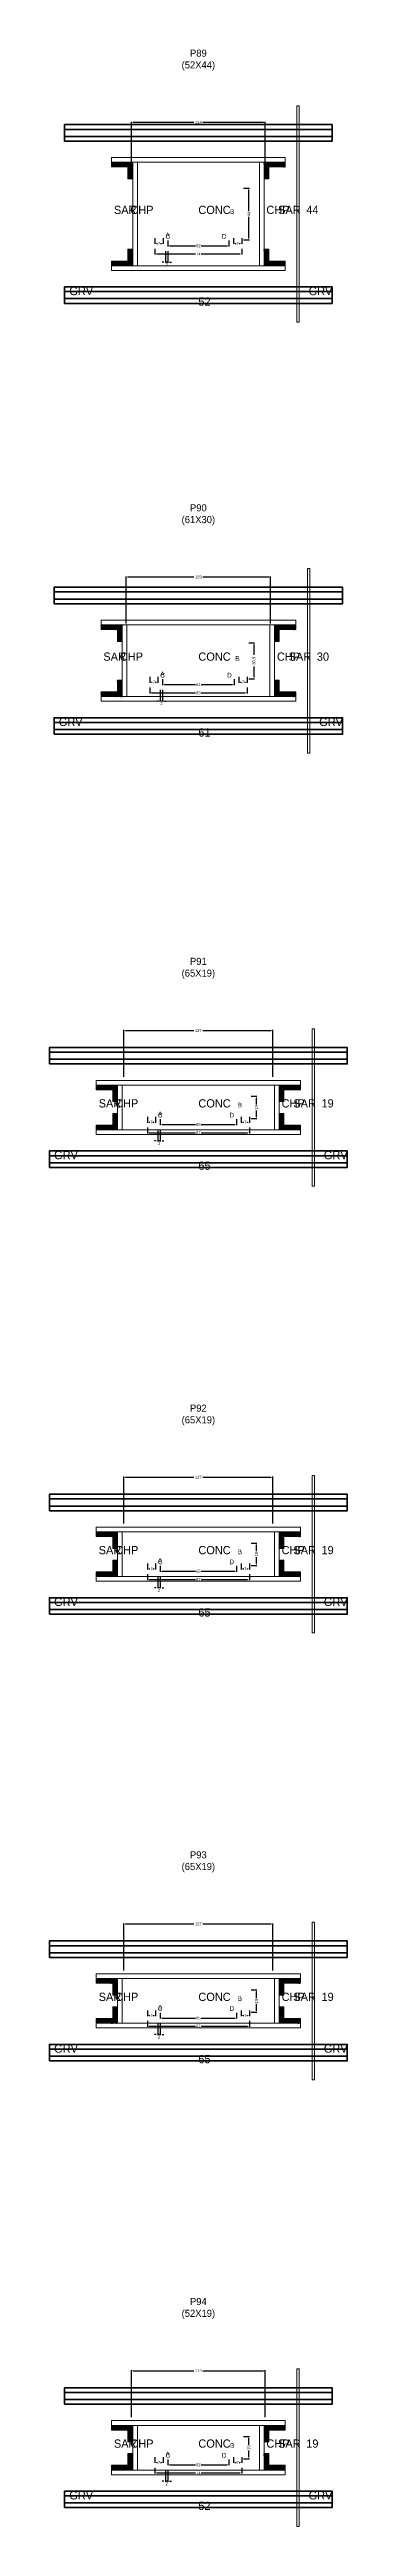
# Model space of a CAD drawing. Header units: centimetres. Extents: x -10500 to 4105, y -36866 to 295.
# Drawn here: x -127 to 127, y -34127 to -32020 of the extents above; entities that cross this region are included whole.
import ezdxf

# ---------------------------------------------------------------- set-up
doc = ezdxf.new("R2010")
doc.units = ezdxf.units.CM
for name, color, linetype in [('COTA', 241, 'Continuous'), ('GRAVATA', 224, 'Continuous'), ('Hachura', 251, 'Continuous'), ('NOMENCLATURA', 7, 'Continuous'), ('SARRAFO', 251, 'Continuous'), ('Texto Seção', 7, 'Continuous')]:
    doc.layers.add(name, color=color, linetype=linetype)
doc.dimstyles.new('cotax2', dxfattribs={"dimtxt": 2.5, "dimasz": 1.5, "dimexe": 0.5, "dimexo": 0.5, "dimgap": 0.5, "dimtad": 1, "dimcen": 2.5, "dimazin": 3, "dimtfac": 1, "dimtmove": 0, "dimatfit": 3})

# ---------------------------------------------------------------- blocks, each defined once
blk = doc.blocks.new('_CLOSEDFILLED')
at = {"color": 0, "linetype": 'BYBLOCK'}
blk.add_solid([(-1, 0.2), (0, 0), (-1, -0.2)], dxfattribs=at)
blk = doc.blocks.new('*D2224')
for p, q in [((-37, -32189.5), (-37, -32194.5)), ((37, -32189.5), (37, -32194.5)), ((-35.5, -32194), (-2.5, -32194)), ((2.5, -32194), (35.5, -32194))]:
    blk.add_line(p, q)
at = {"layer": 'Defpoints'}
for p in [(-37, -32189), (37, -32189), (-37, -32194)]:
    blk.add_point(p, dxfattribs=at)
at = {"layer": 'COTA', "xscale": 1.5, "yscale": 1.5, "rotation": 180}
blk.add_blockref('_CLOSEDFILLED', (-37, -32194), dxfattribs=at)
at = {"layer": 'COTA', "xscale": 1.5, "yscale": 1.5}
blk.add_blockref('_CLOSEDFILLED', (37, -32194), dxfattribs=at)
at = {"layer": 'COTA', "insert": (0, -32194), "char_height": 2.5, "attachment_point": 5}
blk.add_mtext('74', dxfattribs=at)
blk = doc.blocks.new('*D2225')
for p, q in [((-26, -32182.5), (-26, -32187.5)), ((-24.5, -32187), (-2.5, -32187)), ((2.5, -32187), (24.5, -32187)), ((26, -32182.5), (26, -32187.5))]:
    blk.add_line(p, q)
at = {"layer": 'Defpoints'}
for p in [(-26, -32182), (-26, -32187), (26, -32182)]:
    blk.add_point(p, dxfattribs=at)
at = {"layer": 'COTA', "xscale": 1.5, "yscale": 1.5, "rotation": 180}
blk.add_blockref('_CLOSEDFILLED', (-26, -32187), dxfattribs=at)
at = {"layer": 'COTA', "xscale": 1.5, "yscale": 1.5}
blk.add_blockref('_CLOSEDFILLED', (26, -32187), dxfattribs=at)
at = {"layer": 'COTA', "insert": (0, -32187), "char_height": 2.5, "attachment_point": 5}
blk.add_mtext('52', dxfattribs=at)
blk = doc.blocks.new('*D2226')
for p, q in [((38.5, -32138), (43.5, -32138)), ((43, -32157.5), (43, -32139.5)), ((43, -32180.5), (43, -32162.5)), ((38.5, -32182), (43.5, -32182))]:
    blk.add_line(p, q)
at = {"layer": 'Defpoints'}
for p in [(38, -32138), (38, -32182), (43, -32182)]:
    blk.add_point(p, dxfattribs=at)
at = {"layer": 'COTA', "xscale": 1.5, "yscale": 1.5}
for p, rotation in [((43, -32138), 90), ((43, -32182), 270)]:
    blk.add_blockref('_CLOSEDFILLED', p, dxfattribs=dict(at, rotation=rotation))
at = {"layer": 'COTA', "insert": (43, -32160), "char_height": 2.5, "attachment_point": 5, "rotation": 90}
blk.add_mtext('44', dxfattribs=at)
blk = doc.blocks.new('*D2227')
for p, q in [((-37, -32180.5), (-37, -32185.5)), ((-35.5, -32185), (-34.75, -32185)), ((-32.25, -32185), (-31.5, -32185)), ((-30, -32180.5), (-30, -32185.5))]:
    blk.add_line(p, q)
at = {"layer": 'Defpoints'}
for p in [(-37, -32180), (-37, -32185), (-30, -32180)]:
    blk.add_point(p, dxfattribs=at)
at = {"layer": 'COTA', "xscale": 1.5, "yscale": 1.5, "rotation": 180}
blk.add_blockref('_CLOSEDFILLED', (-37, -32185), dxfattribs=at)
at = {"layer": 'COTA', "xscale": 1.5, "yscale": 1.5}
blk.add_blockref('_CLOSEDFILLED', (-30, -32185), dxfattribs=at)
at = {"layer": 'COTA', "insert": (-33.5, -32185), "char_height": 2.5, "attachment_point": 5}
blk.add_mtext('7', dxfattribs=at)
blk = doc.blocks.new('*D2228')
for p, q in [((30, -32180.5), (30, -32185.5)), ((31.5, -32185), (32.25, -32185)), ((34.75, -32185), (35.5, -32185)), ((37, -32180.5), (37, -32185.5))]:
    blk.add_line(p, q)
at = {"layer": 'Defpoints'}
for p in [(30, -32180), (30, -32185), (37, -32180)]:
    blk.add_point(p, dxfattribs=at)
at = {"layer": 'COTA', "xscale": 1.5, "yscale": 1.5, "rotation": 180}
blk.add_blockref('_CLOSEDFILLED', (30, -32185), dxfattribs=at)
at = {"layer": 'COTA', "xscale": 1.5, "yscale": 1.5}
blk.add_blockref('_CLOSEDFILLED', (37, -32185), dxfattribs=at)
at = {"layer": 'COTA', "insert": (33.5, -32185), "char_height": 2.5, "attachment_point": 5}
blk.add_mtext('7', dxfattribs=at)
blk = doc.blocks.new('*D2229')
for p, q in [((-57, -32121.5), (-57, -32081.5)), ((-55.5, -32082), (-3.75, -32082)), ((3.75, -32082), (55.5, -32082)), ((57, -32121.5), (57, -32081.5))]:
    blk.add_line(p, q)
at = {"layer": 'Defpoints'}
for p in [(-57, -32082), (-57, -32122), (57, -32122)]:
    blk.add_point(p, dxfattribs=at)
at = {"layer": 'COTA', "xscale": 1.5, "yscale": 1.5, "rotation": 180}
blk.add_blockref('_CLOSEDFILLED', (-57, -32082), dxfattribs=at)
at = {"layer": 'COTA', "xscale": 1.5, "yscale": 1.5}
blk.add_blockref('_CLOSEDFILLED', (57, -32082), dxfattribs=at)
at = {"layer": 'COTA', "insert": (0, -32082), "char_height": 2.5, "attachment_point": 5}
blk.add_mtext('114', dxfattribs=at)
blk = doc.blocks.new('*D2250')
for p, q in [((-41.5, -32562.75), (-41.5, -32567.75)), ((-40, -32567.25), (-2.5, -32567.25)), ((2.5, -32567.25), (40, -32567.25)), ((41.5, -32562.75), (41.5, -32567.75))]:
    blk.add_line(p, q)
at = {"layer": 'Defpoints'}
for p in [(-41.5, -32562.25), (-41.5, -32567.25), (41.5, -32562.25)]:
    blk.add_point(p, dxfattribs=at)
at = {"layer": 'COTA', "xscale": 1.5, "yscale": 1.5, "rotation": 180}
blk.add_blockref('_CLOSEDFILLED', (-41.5, -32567.25), dxfattribs=at)
at = {"layer": 'COTA', "xscale": 1.5, "yscale": 1.5}
blk.add_blockref('_CLOSEDFILLED', (41.5, -32567.25), dxfattribs=at)
at = {"layer": 'COTA', "insert": (0, -32567.25), "char_height": 2.5, "attachment_point": 5}
blk.add_mtext('83', dxfattribs=at)
blk = doc.blocks.new('*D2251')
for p, q in [((-30.5, -32555.75), (-30.5, -32560.75)), ((-29, -32560.25), (-2.5, -32560.25)), ((2.5, -32560.25), (29, -32560.25)), ((30.5, -32555.75), (30.5, -32560.75))]:
    blk.add_line(p, q)
at = {"layer": 'Defpoints'}
for p in [(-30.5, -32555.25), (-30.5, -32560.25), (30.5, -32555.25)]:
    blk.add_point(p, dxfattribs=at)
at = {"layer": 'COTA', "xscale": 1.5, "yscale": 1.5, "rotation": 180}
blk.add_blockref('_CLOSEDFILLED', (-30.5, -32560.25), dxfattribs=at)
at = {"layer": 'COTA', "xscale": 1.5, "yscale": 1.5}
blk.add_blockref('_CLOSEDFILLED', (30.5, -32560.25), dxfattribs=at)
at = {"layer": 'COTA', "insert": (0, -32560.25), "char_height": 2.5, "attachment_point": 5}
blk.add_mtext('61', dxfattribs=at)
blk = doc.blocks.new('*D2252')
for p, q in [((43, -32524.75), (48, -32524.75)), ((47.5, -32535), (47.5, -32526.25)), ((47.5, -32553.75), (47.5, -32545)), ((43, -32555.25), (48, -32555.25))]:
    blk.add_line(p, q)
at = {"layer": 'Defpoints'}
for p in [(42.5, -32524.75), (42.5, -32555.25), (47.5, -32555.25)]:
    blk.add_point(p, dxfattribs=at)
at = {"layer": 'COTA', "xscale": 1.5, "yscale": 1.5}
for p, rotation in [((47.5, -32524.75), 90), ((47.5, -32555.25), 270)]:
    blk.add_blockref('_CLOSEDFILLED', p, dxfattribs=dict(at, rotation=rotation))
at = {"layer": 'COTA', "insert": (47.5, -32540), "char_height": 2.5, "attachment_point": 5, "rotation": 90}
blk.add_mtext('30,5', dxfattribs=at)
blk = doc.blocks.new('*D2253')
for p, q in [((-41.5, -32553.75), (-41.5, -32558.75)), ((-40, -32558.25), (-39.25, -32558.25)), ((-36.75, -32558.25), (-36, -32558.25)), ((-34.5, -32553.75), (-34.5, -32558.75))]:
    blk.add_line(p, q)
at = {"layer": 'Defpoints'}
for p in [(-41.5, -32553.25), (-41.5, -32558.25), (-34.5, -32553.25)]:
    blk.add_point(p, dxfattribs=at)
at = {"layer": 'COTA', "xscale": 1.5, "yscale": 1.5, "rotation": 180}
blk.add_blockref('_CLOSEDFILLED', (-41.5, -32558.25), dxfattribs=at)
at = {"layer": 'COTA', "xscale": 1.5, "yscale": 1.5}
blk.add_blockref('_CLOSEDFILLED', (-34.5, -32558.25), dxfattribs=at)
at = {"layer": 'COTA', "insert": (-38, -32558.25), "char_height": 2.5, "attachment_point": 5}
blk.add_mtext('7', dxfattribs=at)
blk = doc.blocks.new('*D2254')
for p, q in [((34.5, -32553.75), (34.5, -32558.75)), ((36, -32558.25), (36.75, -32558.25)), ((39.25, -32558.25), (40, -32558.25)), ((41.5, -32553.75), (41.5, -32558.75))]:
    blk.add_line(p, q)
at = {"layer": 'Defpoints'}
for p in [(34.5, -32553.25), (34.5, -32558.25), (41.5, -32553.25)]:
    blk.add_point(p, dxfattribs=at)
at = {"layer": 'COTA', "xscale": 1.5, "yscale": 1.5, "rotation": 180}
blk.add_blockref('_CLOSEDFILLED', (34.5, -32558.25), dxfattribs=at)
at = {"layer": 'COTA', "xscale": 1.5, "yscale": 1.5}
blk.add_blockref('_CLOSEDFILLED', (41.5, -32558.25), dxfattribs=at)
at = {"layer": 'COTA', "insert": (38, -32558.25), "char_height": 2.5, "attachment_point": 5}
blk.add_mtext('7', dxfattribs=at)
blk = doc.blocks.new('*D2255')
for p, q in [((-61.5, -32508.25), (-61.5, -32468.25)), ((-60, -32468.75), (-3.75, -32468.75)), ((3.75, -32468.75), (60, -32468.75)), ((61.5, -32508.25), (61.5, -32468.25))]:
    blk.add_line(p, q)
at = {"layer": 'Defpoints'}
for p in [(-61.5, -32468.75), (-61.5, -32508.75), (61.5, -32508.75)]:
    blk.add_point(p, dxfattribs=at)
at = {"layer": 'COTA', "xscale": 1.5, "yscale": 1.5, "rotation": 180}
blk.add_blockref('_CLOSEDFILLED', (-61.5, -32468.75), dxfattribs=at)
at = {"layer": 'COTA', "xscale": 1.5, "yscale": 1.5}
blk.add_blockref('_CLOSEDFILLED', (61.5, -32468.75), dxfattribs=at)
at = {"layer": 'COTA', "insert": (0, -32468.75), "char_height": 2.5, "attachment_point": 5}
blk.add_mtext('123', dxfattribs=at)
blk = doc.blocks.new('*D2276')
for p, q in [((-43.5, -32937), (-43.5, -32942)), ((-42, -32941.5), (-2.5, -32941.5)), ((2.5, -32941.5), (42, -32941.5)), ((43.5, -32937), (43.5, -32942))]:
    blk.add_line(p, q)
at = {"layer": 'Defpoints'}
for p in [(-43.5, -32936.5), (-43.5, -32941.5), (43.5, -32936.5)]:
    blk.add_point(p, dxfattribs=at)
at = {"layer": 'COTA', "xscale": 1.5, "yscale": 1.5, "rotation": 180}
blk.add_blockref('_CLOSEDFILLED', (-43.5, -32941.5), dxfattribs=at)
at = {"layer": 'COTA', "xscale": 1.5, "yscale": 1.5}
blk.add_blockref('_CLOSEDFILLED', (43.5, -32941.5), dxfattribs=at)
at = {"layer": 'COTA', "insert": (0, -32941.5), "char_height": 2.5, "attachment_point": 5}
blk.add_mtext('87', dxfattribs=at)
blk = doc.blocks.new('*D2277')
for p, q in [((-32.5, -32930), (-32.5, -32935)), ((32.5, -32930), (32.5, -32935)), ((-31, -32934.5), (-2.5, -32934.5)), ((2.5, -32934.5), (31, -32934.5))]:
    blk.add_line(p, q)
at = {"layer": 'Defpoints'}
for p in [(-32.5, -32929.5), (32.5, -32929.5), (-32.5, -32934.5)]:
    blk.add_point(p, dxfattribs=at)
at = {"layer": 'COTA', "xscale": 1.5, "yscale": 1.5, "rotation": 180}
blk.add_blockref('_CLOSEDFILLED', (-32.5, -32934.5), dxfattribs=at)
at = {"layer": 'COTA', "xscale": 1.5, "yscale": 1.5}
blk.add_blockref('_CLOSEDFILLED', (32.5, -32934.5), dxfattribs=at)
at = {"layer": 'COTA', "insert": (0, -32934.5), "char_height": 2.5, "attachment_point": 5}
blk.add_mtext('65', dxfattribs=at)
blk = doc.blocks.new('*D2278')
for p, q in [((45, -32910.5), (50, -32910.5)), ((45, -32929.5), (50, -32929.5)), ((49.5, -32917.5), (49.5, -32912)), ((49.5, -32928), (49.5, -32922.5))]:
    blk.add_line(p, q)
at = {"layer": 'Defpoints'}
for p in [(44.5, -32910.5), (44.5, -32929.5), (49.5, -32929.5)]:
    blk.add_point(p, dxfattribs=at)
at = {"layer": 'COTA', "xscale": 1.5, "yscale": 1.5}
for p, rotation in [((49.5, -32910.5), 90), ((49.5, -32929.5), 270)]:
    blk.add_blockref('_CLOSEDFILLED', p, dxfattribs=dict(at, rotation=rotation))
at = {"layer": 'COTA', "insert": (49.5, -32920), "char_height": 2.5, "attachment_point": 5, "rotation": 90}
blk.add_mtext('19', dxfattribs=at)
blk = doc.blocks.new('*D2279')
for p, q in [((-43.5, -32928), (-43.5, -32933)), ((-36.5, -32928), (-36.5, -32933)), ((-42, -32932.5), (-41.25, -32932.5)), ((-38.75, -32932.5), (-38, -32932.5))]:
    blk.add_line(p, q)
at = {"layer": 'Defpoints'}
for p in [(-43.5, -32927.5), (-36.5, -32927.5), (-43.5, -32932.5)]:
    blk.add_point(p, dxfattribs=at)
at = {"layer": 'COTA', "xscale": 1.5, "yscale": 1.5, "rotation": 180}
blk.add_blockref('_CLOSEDFILLED', (-43.5, -32932.5), dxfattribs=at)
at = {"layer": 'COTA', "xscale": 1.5, "yscale": 1.5}
blk.add_blockref('_CLOSEDFILLED', (-36.5, -32932.5), dxfattribs=at)
at = {"layer": 'COTA', "insert": (-40, -32932.5), "char_height": 2.5, "attachment_point": 5}
blk.add_mtext('7', dxfattribs=at)
blk = doc.blocks.new('*D2280')
for p, q in [((36.5, -32928), (36.5, -32933)), ((43.5, -32928), (43.5, -32933)), ((38, -32932.5), (38.75, -32932.5)), ((41.25, -32932.5), (42, -32932.5))]:
    blk.add_line(p, q)
at = {"layer": 'Defpoints'}
for p in [(36.5, -32927.5), (43.5, -32927.5), (36.5, -32932.5)]:
    blk.add_point(p, dxfattribs=at)
at = {"layer": 'COTA', "xscale": 1.5, "yscale": 1.5, "rotation": 180}
blk.add_blockref('_CLOSEDFILLED', (36.5, -32932.5), dxfattribs=at)
at = {"layer": 'COTA', "xscale": 1.5, "yscale": 1.5}
blk.add_blockref('_CLOSEDFILLED', (43.5, -32932.5), dxfattribs=at)
at = {"layer": 'COTA', "insert": (40, -32932.5), "char_height": 2.5, "attachment_point": 5}
blk.add_mtext('7', dxfattribs=at)
blk = doc.blocks.new('*D2281')
for p, q in [((-63.5, -32894), (-63.5, -32854)), ((-62, -32854.5), (-3.75, -32854.5)), ((3.75, -32854.5), (62, -32854.5)), ((63.5, -32894), (63.5, -32854))]:
    blk.add_line(p, q)
at = {"layer": 'Defpoints'}
for p in [(-63.5, -32854.5), (-63.5, -32894.5), (63.5, -32894.5)]:
    blk.add_point(p, dxfattribs=at)
at = {"layer": 'COTA', "xscale": 1.5, "yscale": 1.5, "rotation": 180}
blk.add_blockref('_CLOSEDFILLED', (-63.5, -32854.5), dxfattribs=at)
at = {"layer": 'COTA', "xscale": 1.5, "yscale": 1.5}
blk.add_blockref('_CLOSEDFILLED', (63.5, -32854.5), dxfattribs=at)
at = {"layer": 'COTA', "insert": (0, -32854.5), "char_height": 2.5, "attachment_point": 5}
blk.add_mtext('127', dxfattribs=at)
blk = doc.blocks.new('*D2302')
for p, q in [((-43.5, -33317), (-43.5, -33322)), ((-42, -33321.5), (-2.5, -33321.5)), ((2.5, -33321.5), (42, -33321.5)), ((43.5, -33317), (43.5, -33322))]:
    blk.add_line(p, q)
at = {"layer": 'Defpoints'}
for p in [(-43.5, -33316.5), (-43.5, -33321.5), (43.5, -33316.5)]:
    blk.add_point(p, dxfattribs=at)
at = {"layer": 'COTA', "xscale": 1.5, "yscale": 1.5, "rotation": 180}
blk.add_blockref('_CLOSEDFILLED', (-43.5, -33321.5), dxfattribs=at)
at = {"layer": 'COTA', "xscale": 1.5, "yscale": 1.5}
blk.add_blockref('_CLOSEDFILLED', (43.5, -33321.5), dxfattribs=at)
at = {"layer": 'COTA', "insert": (0, -33321.5), "char_height": 2.5, "attachment_point": 5}
blk.add_mtext('87', dxfattribs=at)
blk = doc.blocks.new('*D2303')
for p, q in [((-32.5, -33310), (-32.5, -33315)), ((32.5, -33310), (32.5, -33315)), ((-31, -33314.5), (-2.5, -33314.5)), ((2.5, -33314.5), (31, -33314.5))]:
    blk.add_line(p, q)
at = {"layer": 'Defpoints'}
for p in [(-32.5, -33309.5), (32.5, -33309.5), (-32.5, -33314.5)]:
    blk.add_point(p, dxfattribs=at)
at = {"layer": 'COTA', "xscale": 1.5, "yscale": 1.5, "rotation": 180}
blk.add_blockref('_CLOSEDFILLED', (-32.5, -33314.5), dxfattribs=at)
at = {"layer": 'COTA', "xscale": 1.5, "yscale": 1.5}
blk.add_blockref('_CLOSEDFILLED', (32.5, -33314.5), dxfattribs=at)
at = {"layer": 'COTA', "insert": (0, -33314.5), "char_height": 2.5, "attachment_point": 5}
blk.add_mtext('65', dxfattribs=at)
blk = doc.blocks.new('*D2304')
for p, q in [((45, -33290.5), (50, -33290.5)), ((45, -33309.5), (50, -33309.5)), ((49.5, -33297.5), (49.5, -33292)), ((49.5, -33308), (49.5, -33302.5))]:
    blk.add_line(p, q)
at = {"layer": 'Defpoints'}
for p in [(44.5, -33290.5), (44.5, -33309.5), (49.5, -33309.5)]:
    blk.add_point(p, dxfattribs=at)
at = {"layer": 'COTA', "xscale": 1.5, "yscale": 1.5}
for p, rotation in [((49.5, -33290.5), 90), ((49.5, -33309.5), 270)]:
    blk.add_blockref('_CLOSEDFILLED', p, dxfattribs=dict(at, rotation=rotation))
at = {"layer": 'COTA', "insert": (49.5, -33300), "char_height": 2.5, "attachment_point": 5, "rotation": 90}
blk.add_mtext('19', dxfattribs=at)
blk = doc.blocks.new('*D2305')
for p, q in [((-43.5, -33308), (-43.5, -33313)), ((-36.5, -33308), (-36.5, -33313)), ((-42, -33312.5), (-41.25, -33312.5)), ((-38.75, -33312.5), (-38, -33312.5))]:
    blk.add_line(p, q)
at = {"layer": 'Defpoints'}
for p in [(-43.5, -33307.5), (-36.5, -33307.5), (-43.5, -33312.5)]:
    blk.add_point(p, dxfattribs=at)
at = {"layer": 'COTA', "xscale": 1.5, "yscale": 1.5, "rotation": 180}
blk.add_blockref('_CLOSEDFILLED', (-43.5, -33312.5), dxfattribs=at)
at = {"layer": 'COTA', "xscale": 1.5, "yscale": 1.5}
blk.add_blockref('_CLOSEDFILLED', (-36.5, -33312.5), dxfattribs=at)
at = {"layer": 'COTA', "insert": (-40, -33312.5), "char_height": 2.5, "attachment_point": 5}
blk.add_mtext('7', dxfattribs=at)
blk = doc.blocks.new('*D2306')
for p, q in [((36.5, -33308), (36.5, -33313)), ((43.5, -33308), (43.5, -33313)), ((38, -33312.5), (38.75, -33312.5)), ((41.25, -33312.5), (42, -33312.5))]:
    blk.add_line(p, q)
at = {"layer": 'Defpoints'}
for p in [(36.5, -33307.5), (43.5, -33307.5), (36.5, -33312.5)]:
    blk.add_point(p, dxfattribs=at)
at = {"layer": 'COTA', "xscale": 1.5, "yscale": 1.5, "rotation": 180}
blk.add_blockref('_CLOSEDFILLED', (36.5, -33312.5), dxfattribs=at)
at = {"layer": 'COTA', "xscale": 1.5, "yscale": 1.5}
blk.add_blockref('_CLOSEDFILLED', (43.5, -33312.5), dxfattribs=at)
at = {"layer": 'COTA', "insert": (40, -33312.5), "char_height": 2.5, "attachment_point": 5}
blk.add_mtext('7', dxfattribs=at)
blk = doc.blocks.new('*D2307')
for p, q in [((-63.5, -33274), (-63.5, -33234)), ((-62, -33234.5), (-3.75, -33234.5)), ((3.75, -33234.5), (62, -33234.5)), ((63.5, -33274), (63.5, -33234))]:
    blk.add_line(p, q)
at = {"layer": 'Defpoints'}
for p in [(-63.5, -33234.5), (-63.5, -33274.5), (63.5, -33274.5)]:
    blk.add_point(p, dxfattribs=at)
at = {"layer": 'COTA', "xscale": 1.5, "yscale": 1.5, "rotation": 180}
blk.add_blockref('_CLOSEDFILLED', (-63.5, -33234.5), dxfattribs=at)
at = {"layer": 'COTA', "xscale": 1.5, "yscale": 1.5}
blk.add_blockref('_CLOSEDFILLED', (63.5, -33234.5), dxfattribs=at)
at = {"layer": 'COTA', "insert": (0, -33234.5), "char_height": 2.5, "attachment_point": 5}
blk.add_mtext('127', dxfattribs=at)
blk = doc.blocks.new('*D2328')
for p, q in [((-43.5, -33697), (-43.5, -33702)), ((-42, -33701.5), (-2.5, -33701.5)), ((2.5, -33701.5), (42, -33701.5)), ((43.5, -33697), (43.5, -33702))]:
    blk.add_line(p, q)
at = {"layer": 'Defpoints'}
for p in [(-43.5, -33696.5), (-43.5, -33701.5), (43.5, -33696.5)]:
    blk.add_point(p, dxfattribs=at)
at = {"layer": 'COTA', "xscale": 1.5, "yscale": 1.5, "rotation": 180}
blk.add_blockref('_CLOSEDFILLED', (-43.5, -33701.5), dxfattribs=at)
at = {"layer": 'COTA', "xscale": 1.5, "yscale": 1.5}
blk.add_blockref('_CLOSEDFILLED', (43.5, -33701.5), dxfattribs=at)
at = {"layer": 'COTA', "insert": (0, -33701.5), "char_height": 2.5, "attachment_point": 5}
blk.add_mtext('87', dxfattribs=at)
blk = doc.blocks.new('*D2329')
for p, q in [((-32.5, -33690), (-32.5, -33695)), ((-31, -33694.5), (-2.5, -33694.5)), ((2.5, -33694.5), (31, -33694.5)), ((32.5, -33690), (32.5, -33695))]:
    blk.add_line(p, q)
at = {"layer": 'Defpoints'}
for p in [(-32.5, -33689.5), (-32.5, -33694.5), (32.5, -33689.5)]:
    blk.add_point(p, dxfattribs=at)
at = {"layer": 'COTA', "xscale": 1.5, "yscale": 1.5, "rotation": 180}
blk.add_blockref('_CLOSEDFILLED', (-32.5, -33694.5), dxfattribs=at)
at = {"layer": 'COTA', "xscale": 1.5, "yscale": 1.5}
blk.add_blockref('_CLOSEDFILLED', (32.5, -33694.5), dxfattribs=at)
at = {"layer": 'COTA', "insert": (0, -33694.5), "char_height": 2.5, "attachment_point": 5}
blk.add_mtext('65', dxfattribs=at)
blk = doc.blocks.new('*D2330')
for p, q in [((45, -33670.5), (50, -33670.5)), ((49.5, -33677.5), (49.5, -33672)), ((49.5, -33688), (49.5, -33682.5)), ((45, -33689.5), (50, -33689.5))]:
    blk.add_line(p, q)
at = {"layer": 'Defpoints'}
for p in [(44.5, -33670.5), (44.5, -33689.5), (49.5, -33689.5)]:
    blk.add_point(p, dxfattribs=at)
at = {"layer": 'COTA', "xscale": 1.5, "yscale": 1.5}
for p, rotation in [((49.5, -33670.5), 90), ((49.5, -33689.5), 270)]:
    blk.add_blockref('_CLOSEDFILLED', p, dxfattribs=dict(at, rotation=rotation))
at = {"layer": 'COTA', "insert": (49.5, -33680), "char_height": 2.5, "attachment_point": 5, "rotation": 90}
blk.add_mtext('19', dxfattribs=at)
blk = doc.blocks.new('*D2331')
for p, q in [((-43.5, -33688), (-43.5, -33693)), ((-36.5, -33688), (-36.5, -33693)), ((-42, -33692.5), (-41.25, -33692.5)), ((-38.75, -33692.5), (-38, -33692.5))]:
    blk.add_line(p, q)
at = {"layer": 'Defpoints'}
for p in [(-43.5, -33687.5), (-36.5, -33687.5), (-43.5, -33692.5)]:
    blk.add_point(p, dxfattribs=at)
at = {"layer": 'COTA', "xscale": 1.5, "yscale": 1.5, "rotation": 180}
blk.add_blockref('_CLOSEDFILLED', (-43.5, -33692.5), dxfattribs=at)
at = {"layer": 'COTA', "xscale": 1.5, "yscale": 1.5}
blk.add_blockref('_CLOSEDFILLED', (-36.5, -33692.5), dxfattribs=at)
at = {"layer": 'COTA', "insert": (-40, -33692.5), "char_height": 2.5, "attachment_point": 5}
blk.add_mtext('7', dxfattribs=at)
blk = doc.blocks.new('*D2332')
for p, q in [((36.5, -33688), (36.5, -33693)), ((43.5, -33688), (43.5, -33693)), ((38, -33692.5), (38.75, -33692.5)), ((41.25, -33692.5), (42, -33692.5))]:
    blk.add_line(p, q)
at = {"layer": 'Defpoints'}
for p in [(36.5, -33687.5), (43.5, -33687.5), (36.5, -33692.5)]:
    blk.add_point(p, dxfattribs=at)
at = {"layer": 'COTA', "xscale": 1.5, "yscale": 1.5, "rotation": 180}
blk.add_blockref('_CLOSEDFILLED', (36.5, -33692.5), dxfattribs=at)
at = {"layer": 'COTA', "xscale": 1.5, "yscale": 1.5}
blk.add_blockref('_CLOSEDFILLED', (43.5, -33692.5), dxfattribs=at)
at = {"layer": 'COTA', "insert": (40, -33692.5), "char_height": 2.5, "attachment_point": 5}
blk.add_mtext('7', dxfattribs=at)
blk = doc.blocks.new('*D2333')
for p, q in [((-63.5, -33654), (-63.5, -33614)), ((-62, -33614.5), (-3.75, -33614.5)), ((3.75, -33614.5), (62, -33614.5)), ((63.5, -33654), (63.5, -33614))]:
    blk.add_line(p, q)
at = {"layer": 'Defpoints'}
for p in [(-63.5, -33614.5), (-63.5, -33654.5), (63.5, -33654.5)]:
    blk.add_point(p, dxfattribs=at)
at = {"layer": 'COTA', "xscale": 1.5, "yscale": 1.5, "rotation": 180}
blk.add_blockref('_CLOSEDFILLED', (-63.5, -33614.5), dxfattribs=at)
at = {"layer": 'COTA', "xscale": 1.5, "yscale": 1.5}
blk.add_blockref('_CLOSEDFILLED', (63.5, -33614.5), dxfattribs=at)
at = {"layer": 'COTA', "insert": (0, -33614.5), "char_height": 2.5, "attachment_point": 5}
blk.add_mtext('127', dxfattribs=at)
blk = doc.blocks.new('*D2354')
for p, q in [((-37, -34077), (-37, -34082)), ((-35.5, -34081.5), (-2.5, -34081.5)), ((2.5, -34081.5), (35.5, -34081.5)), ((37, -34077), (37, -34082))]:
    blk.add_line(p, q)
at = {"layer": 'Defpoints'}
for p in [(-37, -34076.5), (-37, -34081.5), (37, -34076.5)]:
    blk.add_point(p, dxfattribs=at)
at = {"layer": 'COTA', "xscale": 1.5, "yscale": 1.5, "rotation": 180}
blk.add_blockref('_CLOSEDFILLED', (-37, -34081.5), dxfattribs=at)
at = {"layer": 'COTA', "xscale": 1.5, "yscale": 1.5}
blk.add_blockref('_CLOSEDFILLED', (37, -34081.5), dxfattribs=at)
at = {"layer": 'COTA', "insert": (0, -34081.5), "char_height": 2.5, "attachment_point": 5}
blk.add_mtext('74', dxfattribs=at)
blk = doc.blocks.new('*D2355')
for p, q in [((-26, -34070), (-26, -34075)), ((-24.5, -34074.5), (-2.5, -34074.5)), ((2.5, -34074.5), (24.5, -34074.5)), ((26, -34070), (26, -34075))]:
    blk.add_line(p, q)
at = {"layer": 'Defpoints'}
for p in [(-26, -34069.5), (-26, -34074.5), (26, -34069.5)]:
    blk.add_point(p, dxfattribs=at)
at = {"layer": 'COTA', "xscale": 1.5, "yscale": 1.5, "rotation": 180}
blk.add_blockref('_CLOSEDFILLED', (-26, -34074.5), dxfattribs=at)
at = {"layer": 'COTA', "xscale": 1.5, "yscale": 1.5}
blk.add_blockref('_CLOSEDFILLED', (26, -34074.5), dxfattribs=at)
at = {"layer": 'COTA', "insert": (0, -34074.5), "char_height": 2.5, "attachment_point": 5}
blk.add_mtext('52', dxfattribs=at)
blk = doc.blocks.new('*D2356')
for p, q in [((38.5, -34050.5), (43.5, -34050.5)), ((43, -34057.5), (43, -34052)), ((43, -34068), (43, -34062.5)), ((38.5, -34069.5), (43.5, -34069.5))]:
    blk.add_line(p, q)
at = {"layer": 'Defpoints'}
for p in [(38, -34050.5), (38, -34069.5), (43, -34069.5)]:
    blk.add_point(p, dxfattribs=at)
at = {"layer": 'COTA', "xscale": 1.5, "yscale": 1.5}
for p, rotation in [((43, -34050.5), 90), ((43, -34069.5), 270)]:
    blk.add_blockref('_CLOSEDFILLED', p, dxfattribs=dict(at, rotation=rotation))
at = {"layer": 'COTA', "insert": (43, -34060), "char_height": 2.5, "attachment_point": 5, "rotation": 90}
blk.add_mtext('19', dxfattribs=at)
blk = doc.blocks.new('*D2357')
for p, q in [((-37, -34068), (-37, -34073)), ((-30, -34068), (-30, -34073)), ((-35.5, -34072.5), (-34.75, -34072.5)), ((-32.25, -34072.5), (-31.5, -34072.5))]:
    blk.add_line(p, q)
at = {"layer": 'Defpoints'}
for p in [(-37, -34067.5), (-30, -34067.5), (-37, -34072.5)]:
    blk.add_point(p, dxfattribs=at)
at = {"layer": 'COTA', "xscale": 1.5, "yscale": 1.5, "rotation": 180}
blk.add_blockref('_CLOSEDFILLED', (-37, -34072.5), dxfattribs=at)
at = {"layer": 'COTA', "xscale": 1.5, "yscale": 1.5}
blk.add_blockref('_CLOSEDFILLED', (-30, -34072.5), dxfattribs=at)
at = {"layer": 'COTA', "insert": (-33.5, -34072.5), "char_height": 2.5, "attachment_point": 5}
blk.add_mtext('7', dxfattribs=at)
blk = doc.blocks.new('*D2358')
for p, q in [((30, -34068), (30, -34073)), ((37, -34068), (37, -34073)), ((31.5, -34072.5), (32.25, -34072.5)), ((34.75, -34072.5), (35.5, -34072.5))]:
    blk.add_line(p, q)
at = {"layer": 'Defpoints'}
for p in [(30, -34067.5), (37, -34067.5), (30, -34072.5)]:
    blk.add_point(p, dxfattribs=at)
at = {"layer": 'COTA', "xscale": 1.5, "yscale": 1.5, "rotation": 180}
blk.add_blockref('_CLOSEDFILLED', (30, -34072.5), dxfattribs=at)
at = {"layer": 'COTA', "xscale": 1.5, "yscale": 1.5}
blk.add_blockref('_CLOSEDFILLED', (37, -34072.5), dxfattribs=at)
at = {"layer": 'COTA', "insert": (33.5, -34072.5), "char_height": 2.5, "attachment_point": 5}
blk.add_mtext('7', dxfattribs=at)
blk = doc.blocks.new('*D2359')
for p, q in [((-57, -34034), (-57, -33994)), ((-55.5, -33994.5), (-3.75, -33994.5)), ((3.75, -33994.5), (55.5, -33994.5)), ((57, -34034), (57, -33994))]:
    blk.add_line(p, q)
at = {"layer": 'Defpoints'}
for p in [(-57, -33994.5), (-57, -34034.5), (57, -34034.5)]:
    blk.add_point(p, dxfattribs=at)
at = {"layer": 'COTA', "xscale": 1.5, "yscale": 1.5, "rotation": 180}
blk.add_blockref('_CLOSEDFILLED', (-57, -33994.5), dxfattribs=at)
at = {"layer": 'COTA', "xscale": 1.5, "yscale": 1.5}
blk.add_blockref('_CLOSEDFILLED', (57, -33994.5), dxfattribs=at)
at = {"layer": 'COTA', "insert": (0, -33994.5), "char_height": 2.5, "attachment_point": 5}
blk.add_mtext('114', dxfattribs=at)

msp = doc.modelspace()

# ---------------------------------------------------------------- hatches: boundary and pattern name
at = {"layer": 'SARRAFO'}
h = msp.add_hatch(dxfattribs=at)
h.set_pattern_fill('SOLID', scale=2)
h.paths.add_polyline_path([(-74, -32120), (-60, -32120), (-60, -32116), (-74, -32116)])
h = msp.add_hatch(dxfattribs=at)
h.set_pattern_fill('SOLID', scale=2)
h.paths.add_polyline_path([(-60, -32130), (-56, -32130), (-56, -32116), (-60, -32116)])
h = msp.add_hatch(dxfattribs=at)
h.set_pattern_fill('SOLID', scale=2)
h.paths.add_polyline_path([(56, -32130), (60, -32130), (60, -32116), (56, -32116)])
h = msp.add_hatch(dxfattribs=at)
h.set_pattern_fill('SOLID', scale=2)
h.paths.add_polyline_path([(60, -32120), (74, -32120), (74, -32116), (60, -32116)])
h = msp.add_hatch(dxfattribs=at)
h.set_pattern_fill('SOLID', scale=2)
h.paths.add_polyline_path([(-60, -32204), (-56, -32204), (-56, -32190), (-60, -32190)])
h = msp.add_hatch(dxfattribs=at)
h.set_pattern_fill('SOLID', scale=2)
h.paths.add_polyline_path([(56, -32204), (60, -32204), (60, -32190), (56, -32190)])
h = msp.add_hatch(dxfattribs=at)
h.set_pattern_fill('SOLID', scale=2)
h.paths.add_polyline_path([(-74, -32204), (-60, -32204), (-60, -32200), (-74, -32200)])
h = msp.add_hatch(dxfattribs=at)
h.set_pattern_fill('SOLID', scale=2)
h.paths.add_polyline_path([(60, -32204), (74, -32204), (74, -32200), (60, -32200)])
h = msp.add_hatch(dxfattribs=at)
h.set_pattern_fill('SOLID', scale=2)
h.paths.add_polyline_path([(-83, -32513.5), (-69, -32513.5), (-69, -32509.5), (-83, -32509.5)])
h = msp.add_hatch(dxfattribs=at)
h.set_pattern_fill('SOLID', scale=2)
h.paths.add_polyline_path([(-69, -32523.5), (-65, -32523.5), (-65, -32509.5), (-69, -32509.5)])
h = msp.add_hatch(dxfattribs=at)
h.set_pattern_fill('SOLID', scale=2)
h.paths.add_polyline_path([(65, -32523.5), (69, -32523.5), (69, -32509.5), (65, -32509.5)])
h = msp.add_hatch(dxfattribs=at)
h.set_pattern_fill('SOLID', scale=2)
h.paths.add_polyline_path([(69, -32513.5), (83, -32513.5), (83, -32509.5), (69, -32509.5)])
h = msp.add_hatch(dxfattribs=at)
h.set_pattern_fill('SOLID', scale=2)
h.paths.add_polyline_path([(-83, -32570.5), (-69, -32570.5), (-69, -32566.5), (-83, -32566.5)])
h = msp.add_hatch(dxfattribs=at)
h.set_pattern_fill('SOLID', scale=2)
h.paths.add_polyline_path([(-69, -32570.5), (-65, -32570.5), (-65, -32556.5), (-69, -32556.5)])
h = msp.add_hatch(dxfattribs=at)
h.set_pattern_fill('SOLID', scale=2)
h.paths.add_polyline_path([(65, -32570.5), (69, -32570.5), (69, -32556.5), (65, -32556.5)])
h = msp.add_hatch(dxfattribs=at)
h.set_pattern_fill('SOLID', scale=2)
h.paths.add_polyline_path([(69, -32570.5), (83, -32570.5), (83, -32566.5), (69, -32566.5)])
h = msp.add_hatch(dxfattribs=at)
h.set_pattern_fill('SOLID', scale=2)
h.paths.add_polyline_path([(-87, -32905), (-73, -32905), (-73, -32901), (-87, -32901)])
h = msp.add_hatch(dxfattribs=at)
h.set_pattern_fill('SOLID', scale=2)
h.paths.add_polyline_path([(-73, -32915), (-69, -32915), (-69, -32901), (-73, -32901)])
h = msp.add_hatch(dxfattribs=at)
h.set_pattern_fill('SOLID', scale=2)
h.paths.add_polyline_path([(69, -32915), (73, -32915), (73, -32901), (69, -32901)])
h = msp.add_hatch(dxfattribs=at)
h.set_pattern_fill('SOLID', scale=2)
h.paths.add_polyline_path([(73, -32905), (87, -32905), (87, -32901), (73, -32901)])
h = msp.add_hatch(dxfattribs=at)
h.set_pattern_fill('SOLID', scale=2)
h.paths.add_polyline_path([(-73, -32939), (-69, -32939), (-69, -32925), (-73, -32925)])
h = msp.add_hatch(dxfattribs=at)
h.set_pattern_fill('SOLID', scale=2)
h.paths.add_polyline_path([(69, -32939), (73, -32939), (73, -32925), (69, -32925)])
h = msp.add_hatch(dxfattribs=at)
h.set_pattern_fill('SOLID', scale=2)
h.paths.add_polyline_path([(-87, -32939), (-73, -32939), (-73, -32935), (-87, -32935)])
h = msp.add_hatch(dxfattribs=at)
h.set_pattern_fill('SOLID', scale=2)
h.paths.add_polyline_path([(73, -32939), (87, -32939), (87, -32935), (73, -32935)])
h = msp.add_hatch(dxfattribs=at)
h.set_pattern_fill('SOLID', scale=2)
h.paths.add_polyline_path([(-87, -33285), (-73, -33285), (-73, -33281), (-87, -33281)])
h = msp.add_hatch(dxfattribs=at)
h.set_pattern_fill('SOLID', scale=2)
h.paths.add_polyline_path([(-73, -33295), (-69, -33295), (-69, -33281), (-73, -33281)])
h = msp.add_hatch(dxfattribs=at)
h.set_pattern_fill('SOLID', scale=2)
h.paths.add_polyline_path([(69, -33295), (73, -33295), (73, -33281), (69, -33281)])
h = msp.add_hatch(dxfattribs=at)
h.set_pattern_fill('SOLID', scale=2)
h.paths.add_polyline_path([(73, -33285), (87, -33285), (87, -33281), (73, -33281)])
h = msp.add_hatch(dxfattribs=at)
h.set_pattern_fill('SOLID', scale=2)
h.paths.add_polyline_path([(-73, -33319), (-69, -33319), (-69, -33305), (-73, -33305)])
h = msp.add_hatch(dxfattribs=at)
h.set_pattern_fill('SOLID', scale=2)
h.paths.add_polyline_path([(69, -33319), (73, -33319), (73, -33305), (69, -33305)])
h = msp.add_hatch(dxfattribs=at)
h.set_pattern_fill('SOLID', scale=2)
h.paths.add_polyline_path([(-87, -33319), (-73, -33319), (-73, -33315), (-87, -33315)])
h = msp.add_hatch(dxfattribs=at)
h.set_pattern_fill('SOLID', scale=2)
h.paths.add_polyline_path([(73, -33319), (87, -33319), (87, -33315), (73, -33315)])
h = msp.add_hatch(dxfattribs=at)
h.set_pattern_fill('SOLID', scale=2)
h.paths.add_polyline_path([(-87, -33665), (-73, -33665), (-73, -33661), (-87, -33661)])
h = msp.add_hatch(dxfattribs=at)
h.set_pattern_fill('SOLID', scale=2)
h.paths.add_polyline_path([(-73, -33675), (-69, -33675), (-69, -33661), (-73, -33661)])
h = msp.add_hatch(dxfattribs=at)
h.set_pattern_fill('SOLID', scale=2)
h.paths.add_polyline_path([(69, -33675), (73, -33675), (73, -33661), (69, -33661)])
h = msp.add_hatch(dxfattribs=at)
h.set_pattern_fill('SOLID', scale=2)
h.paths.add_polyline_path([(73, -33665), (87, -33665), (87, -33661), (73, -33661)])
h = msp.add_hatch(dxfattribs=at)
h.set_pattern_fill('SOLID', scale=2)
h.paths.add_polyline_path([(-73, -33699), (-69, -33699), (-69, -33685), (-73, -33685)])
h = msp.add_hatch(dxfattribs=at)
h.set_pattern_fill('SOLID', scale=2)
h.paths.add_polyline_path([(69, -33699), (73, -33699), (73, -33685), (69, -33685)])
h = msp.add_hatch(dxfattribs=at)
h.set_pattern_fill('SOLID', scale=2)
h.paths.add_polyline_path([(-87, -33699), (-73, -33699), (-73, -33695), (-87, -33695)])
h = msp.add_hatch(dxfattribs=at)
h.set_pattern_fill('SOLID', scale=2)
h.paths.add_polyline_path([(73, -33699), (87, -33699), (87, -33695), (73, -33695)])
h = msp.add_hatch(dxfattribs=at)
h.set_pattern_fill('SOLID', scale=2)
h.paths.add_polyline_path([(-74, -34045), (-60, -34045), (-60, -34041), (-74, -34041)])
h = msp.add_hatch(dxfattribs=at)
h.set_pattern_fill('SOLID', scale=2)
h.paths.add_polyline_path([(-60, -34055), (-56, -34055), (-56, -34041), (-60, -34041)])
h = msp.add_hatch(dxfattribs=at)
h.set_pattern_fill('SOLID', scale=2)
h.paths.add_polyline_path([(56, -34055), (60, -34055), (60, -34041), (56, -34041)])
h = msp.add_hatch(dxfattribs=at)
h.set_pattern_fill('SOLID', scale=2)
h.paths.add_polyline_path([(60, -34045), (74, -34045), (74, -34041), (60, -34041)])
h = msp.add_hatch(dxfattribs=at)
h.set_pattern_fill('SOLID', scale=2)
h.paths.add_polyline_path([(-60, -34079), (-56, -34079), (-56, -34065), (-60, -34065)])
h = msp.add_hatch(dxfattribs=at)
h.set_pattern_fill('SOLID', scale=2)
h.paths.add_polyline_path([(56, -34079), (60, -34079), (60, -34065), (56, -34065)])
h = msp.add_hatch(dxfattribs=at)
h.set_pattern_fill('SOLID', scale=2)
h.paths.add_polyline_path([(-74, -34079), (-60, -34079), (-60, -34075), (-74, -34075)])
h = msp.add_hatch(dxfattribs=at)
h.set_pattern_fill('SOLID', scale=2)
h.paths.add_polyline_path([(60, -34079), (74, -34079), (74, -34075), (60, -34075)])

# ---------------------------------------------------------------- linework, layer by layer
at = {"layer": 'GRAVATA', "lineweight": 50}
for points in [[(-114, -32098), (114, -32098), (114, -32084), (-114, -32084)], [(-114, -32094), (114, -32094), (114, -32088), (-114, -32088)], [(-114, -32236), (114, -32236), (114, -32222), (-114, -32222)], [(-114, -32232), (114, -32232), (114, -32226), (-114, -32226)], [(-123, -32491.5), (123, -32491.5), (123, -32477.5), (-123, -32477.5)], [(-123, -32487.5), (123, -32487.5), (123, -32481.5), (-123, -32481.5)], [(-123, -32602.5), (123, -32602.5), (123, -32588.5), (-123, -32588.5)], [(-123, -32598.5), (123, -32598.5), (123, -32592.5), (-123, -32592.5)], [(-127, -32883), (127, -32883), (127, -32869), (-127, -32869)], [(-127, -32879), (127, -32879), (127, -32873), (-127, -32873)], [(-127, -32971), (127, -32971), (127, -32957), (-127, -32957)], [(-127, -32967), (127, -32967), (127, -32961), (-127, -32961)], [(-127, -33263), (127, -33263), (127, -33249), (-127, -33249)], [(-127, -33259), (127, -33259), (127, -33253), (-127, -33253)], [(-127, -33351), (127, -33351), (127, -33337), (-127, -33337)], [(-127, -33347), (127, -33347), (127, -33341), (-127, -33341)], [(-127, -33643), (127, -33643), (127, -33629), (-127, -33629)], [(-127, -33639), (127, -33639), (127, -33633), (-127, -33633)], [(-127, -33731), (127, -33731), (127, -33717), (-127, -33717)], [(-127, -33727), (127, -33727), (127, -33721), (-127, -33721)], [(-114, -34023), (114, -34023), (114, -34009), (-114, -34009)], [(-114, -34019), (114, -34019), (114, -34013), (-114, -34013)], [(-114, -34111), (114, -34111), (114, -34097), (-114, -34097)], [(-114, -34107), (114, -34107), (114, -34101), (-114, -34101)]]:
    msp.add_lwpolyline(points, close=True, dxfattribs=at)
at = {"layer": 'Hachura', "lineweight": 13}
for points in [[(84, -32252), (86, -32252), (86, -32068), (84, -32068)], [(93, -32618.5), (95, -32618.5), (95, -32461.5), (93, -32461.5)], [(97, -32987), (99, -32987), (99, -32853), (97, -32853)], [(97, -33367), (99, -33367), (99, -33233), (97, -33233)], [(97, -33747), (99, -33747), (99, -33613), (97, -33613)], [(84, -34127), (86, -34127), (86, -33993), (84, -33993)]]:
    msp.add_lwpolyline(points, close=True, dxfattribs=at)
at = {"layer": 'Hachura', "lineweight": 18}
for points in [[(-74, -32116), (74, -32116), (74, -32112), (-74, -32112)], [(-56, -32204), (-52, -32204), (-52, -32116), (-56, -32116)], [(52, -32204), (56, -32204), (56, -32116), (52, -32116)], [(-74, -32208), (74, -32208), (74, -32204), (-74, -32204)], [(-83, -32509.5), (83, -32509.5), (83, -32505.5), (-83, -32505.5)], [(-65, -32570.5), (-61, -32570.5), (-61, -32509.5), (-65, -32509.5)], [(61, -32570.5), (65, -32570.5), (65, -32509.5), (61, -32509.5)], [(-83, -32574.5), (83, -32574.5), (83, -32570.5), (-83, -32570.5)], [(-87, -32901), (87, -32901), (87, -32897), (-87, -32897)], [(-69, -32939), (-65, -32939), (-65, -32901), (-69, -32901)], [(65, -32939), (69, -32939), (69, -32901), (65, -32901)], [(-87, -32943), (87, -32943), (87, -32939), (-87, -32939)], [(-87, -33281), (87, -33281), (87, -33277), (-87, -33277)], [(-69, -33319), (-65, -33319), (-65, -33281), (-69, -33281)], [(65, -33319), (69, -33319), (69, -33281), (65, -33281)], [(-87, -33323), (87, -33323), (87, -33319), (-87, -33319)], [(-87, -33661), (87, -33661), (87, -33657), (-87, -33657)], [(-69, -33699), (-65, -33699), (-65, -33661), (-69, -33661)], [(65, -33699), (69, -33699), (69, -33661), (65, -33661)], [(-87, -33703), (87, -33703), (87, -33699), (-87, -33699)], [(-74, -34041), (74, -34041), (74, -34037), (-74, -34037)], [(-56, -34079), (-52, -34079), (-52, -34041), (-56, -34041)], [(52, -34079), (56, -34079), (56, -34041), (52, -34041)], [(-74, -34083), (74, -34083), (74, -34079), (-74, -34079)]]:
    msp.add_lwpolyline(points, close=True, dxfattribs=at)
at = {"layer": 'SARRAFO', "lineweight": 13}
for points in [[(-74, -32120), (-60, -32120), (-60, -32116), (-74, -32116)], [(-60, -32130), (-56, -32130), (-56, -32116), (-60, -32116)], [(56, -32130), (60, -32130), (60, -32116), (56, -32116)], [(60, -32120), (74, -32120), (74, -32116), (60, -32116)], [(-60, -32204), (-56, -32204), (-56, -32190), (-60, -32190)], [(56, -32204), (60, -32204), (60, -32190), (56, -32190)], [(-74, -32204), (-60, -32204), (-60, -32200), (-74, -32200)], [(60, -32204), (74, -32204), (74, -32200), (60, -32200)], [(-83, -32513.5), (-69, -32513.5), (-69, -32509.5), (-83, -32509.5)], [(-69, -32523.5), (-65, -32523.5), (-65, -32509.5), (-69, -32509.5)], [(65, -32523.5), (69, -32523.5), (69, -32509.5), (65, -32509.5)], [(69, -32513.5), (83, -32513.5), (83, -32509.5), (69, -32509.5)], [(-83, -32570.5), (-69, -32570.5), (-69, -32566.5), (-83, -32566.5)], [(-69, -32570.5), (-65, -32570.5), (-65, -32556.5), (-69, -32556.5)], [(65, -32570.5), (69, -32570.5), (69, -32556.5), (65, -32556.5)], [(69, -32570.5), (83, -32570.5), (83, -32566.5), (69, -32566.5)], [(-87, -32905), (-73, -32905), (-73, -32901), (-87, -32901)], [(-73, -32915), (-69, -32915), (-69, -32901), (-73, -32901)], [(69, -32915), (73, -32915), (73, -32901), (69, -32901)], [(73, -32905), (87, -32905), (87, -32901), (73, -32901)], [(-73, -32939), (-69, -32939), (-69, -32925), (-73, -32925)], [(69, -32939), (73, -32939), (73, -32925), (69, -32925)], [(-87, -32939), (-73, -32939), (-73, -32935), (-87, -32935)], [(73, -32939), (87, -32939), (87, -32935), (73, -32935)], [(-87, -33285), (-73, -33285), (-73, -33281), (-87, -33281)], [(-73, -33295), (-69, -33295), (-69, -33281), (-73, -33281)], [(69, -33295), (73, -33295), (73, -33281), (69, -33281)], [(73, -33285), (87, -33285), (87, -33281), (73, -33281)], [(-73, -33319), (-69, -33319), (-69, -33305), (-73, -33305)], [(69, -33319), (73, -33319), (73, -33305), (69, -33305)], [(-87, -33319), (-73, -33319), (-73, -33315), (-87, -33315)], [(73, -33319), (87, -33319), (87, -33315), (73, -33315)], [(-87, -33665), (-73, -33665), (-73, -33661), (-87, -33661)], [(-73, -33675), (-69, -33675), (-69, -33661), (-73, -33661)], [(69, -33675), (73, -33675), (73, -33661), (69, -33661)], [(73, -33665), (87, -33665), (87, -33661), (73, -33661)], [(-73, -33699), (-69, -33699), (-69, -33685), (-73, -33685)], [(69, -33699), (73, -33699), (73, -33685), (69, -33685)], [(-87, -33699), (-73, -33699), (-73, -33695), (-87, -33695)], [(73, -33699), (87, -33699), (87, -33695), (73, -33695)], [(-74, -34045), (-60, -34045), (-60, -34041), (-74, -34041)], [(-60, -34055), (-56, -34055), (-56, -34041), (-60, -34041)], [(56, -34055), (60, -34055), (60, -34041), (56, -34041)], [(60, -34045), (74, -34045), (74, -34041), (60, -34041)], [(-60, -34079), (-56, -34079), (-56, -34065), (-60, -34065)], [(56, -34079), (60, -34079), (60, -34065), (56, -34065)], [(-74, -34079), (-60, -34079), (-60, -34075), (-74, -34075)], [(60, -34079), (74, -34079), (74, -34075), (60, -34075)]]:
    msp.add_lwpolyline(points, close=True, dxfattribs=at)

# ---------------------------------------------------------------- texts
at = {"layer": 'NOMENCLATURA'}
for s, p in [('B', (27, -32160)), ('A', (-28, -32180)), ('C', (-28, -32181)), ('D', (20, -32181)), ('A', (-32.5, -32553.25)), ('C', (-32.5, -32554.25)), ('D', (24.5, -32554.25)), ('B', (31.5, -32540)), ('A', (-34.5, -32927.5)), ('C', (-34.5, -32928.5)), ('D', (26.5, -32928.5)), ('B', (33.5, -32920)), ('A', (-34.5, -33307.5)), ('C', (-34.5, -33308.5)), ('D', (26.5, -33308.5)), ('B', (33.5, -33300)), ('A', (-34.5, -33687.5)), ('C', (-34.5, -33688.5)), ('D', (26.5, -33688.5)), ('B', (33.5, -33680)), ('A', (-28, -34067.5)), ('C', (-28, -34068.5)), ('D', (20, -34068.5)), ('B', (27, -34060))]:
    msp.add_text(s, height=4, dxfattribs=at).set_placement(p)
at = {"layer": 'NOMENCLATURA', "char_height": 6, "attachment_point": 8}
for s, insert in [('P89\\P(52X44)', (0, -32038)), ('P90\\P(61X30)', (0, -32424.75)), ('P91\\P(65X19)', (0, -32810.5)), ('P92\\P(65X19)', (0, -33190.5)), ('P93\\P(65X19)', (0, -33570.5)), ('P94\\P(52X19)', (0, -33950.5))]:
    msp.add_mtext(s, dxfattribs=dict(at, insert=insert))
at = {"layer": 'Texto Seção'}
for s, p in [('SAR', (-72, -32160)), ('CHP', (-58, -32160)), ('CONC', (0, -32160)), ('CHP', (58, -32160)), ('SAR', (68, -32160)), ('44', (92, -32160)), ('GRV', (-110, -32229)), ('52', (0, -32238)), ('GRV', (94, -32229)), ('SAR', (-81, -32540)), ('CHP', (-67, -32540)), ('CONC', (0, -32540)), ('CHP', (67, -32540)), ('SAR', (77, -32540)), ('30', (101, -32540)), ('GRV', (-119, -32595.5)), ('GRV', (103, -32595.5)), ('61', (0, -32604.5)), ('SAR', (-85, -32920)), ('CHP', (-71, -32920)), ('CONC', (0, -32920)), ('CHP', (71, -32920)), ('SAR', (81, -32920)), ('19', (105, -32920)), ('GRV', (-123, -32964)), ('65', (0, -32973)), ('GRV', (107, -32964)), ('SAR', (-85, -33300)), ('CHP', (-71, -33300)), ('CONC', (0, -33300)), ('CHP', (71, -33300)), ('SAR', (81, -33300)), ('19', (105, -33300)), ('GRV', (-123, -33344)), ('65', (0, -33353)), ('GRV', (107, -33344)), ('SAR', (-85, -33680)), ('CHP', (-71, -33680)), ('CONC', (0, -33680)), ('CHP', (71, -33680)), ('SAR', (81, -33680)), ('19', (105, -33680)), ('GRV', (-123, -33724)), ('65', (0, -33733)), ('GRV', (107, -33724)), ('SAR', (-72, -34060)), ('CHP', (-58, -34060)), ('CONC', (0, -34060)), ('CHP', (58, -34060)), ('SAR', (68, -34060)), ('19', (92, -34060)), ('GRV', (-110, -34104)), ('52', (0, -34113)), ('GRV', (94, -34104))]:
    msp.add_text(s, height=7, dxfattribs=at).set_placement(p)

# ---------------------------------------------------------------- dimensions: what is measured, and where the dimension line sits
at = {"layer": 'COTA'}
for base, p1, p2, picture, middle in [((-57, -32082), (-57, -32122), (57, -32122), '*D2229', (0, -32082)), ((-37, -32185), (-37, -32180), (-30, -32180), '*D2227', (-33.5, -32185)), ((-37, -32194), (-37, -32189), (37, -32189), '*D2224', (0, -32194)), ((-26, -32187), (-26, -32182), (26, -32182), '*D2225', (0, -32187)), ((30, -32185), (30, -32180), (37, -32180), '*D2228', (33.5, -32185)), ((-61.5, -32468.75), (-61.5, -32508.75), (61.5, -32508.75), '*D2255', (0, -32468.75)), ((-41.5, -32558.25), (-41.5, -32553.25), (-34.5, -32553.25), '*D2253', (-38, -32558.25)), ((-41.5, -32567.25), (-41.5, -32562.25), (41.5, -32562.25), '*D2250', (0, -32567.25)), ((-30.5, -32560.25), (-30.5, -32555.25), (30.5, -32555.25), '*D2251', (0, -32560.25)), ((34.5, -32558.25), (34.5, -32553.25), (41.5, -32553.25), '*D2254', (38, -32558.25)), ((-63.5, -32854.5), (-63.5, -32894.5), (63.5, -32894.5), '*D2281', (0, -32854.5)), ((-43.5, -32932.5), (-43.5, -32927.5), (-36.5, -32927.5), '*D2279', (-40, -32932.5)), ((-32.5, -32934.5), (-32.5, -32929.5), (32.5, -32929.5), '*D2277', (0, -32934.5)), ((36.5, -32932.5), (36.5, -32927.5), (43.5, -32927.5), '*D2280', (40, -32932.5)), ((-43.5, -32941.5), (-43.5, -32936.5), (43.5, -32936.5), '*D2276', (0, -32941.5)), ((-63.5, -33234.5), (-63.5, -33274.5), (63.5, -33274.5), '*D2307', (0, -33234.5)), ((-43.5, -33312.5), (-43.5, -33307.5), (-36.5, -33307.5), '*D2305', (-40, -33312.5)), ((-32.5, -33314.5), (-32.5, -33309.5), (32.5, -33309.5), '*D2303', (0, -33314.5)), ((36.5, -33312.5), (36.5, -33307.5), (43.5, -33307.5), '*D2306', (40, -33312.5)), ((-43.5, -33321.5), (-43.5, -33316.5), (43.5, -33316.5), '*D2302', (0, -33321.5)), ((-63.5, -33614.5), (-63.5, -33654.5), (63.5, -33654.5), '*D2333', (0, -33614.5)), ((-43.5, -33692.5), (-43.5, -33687.5), (-36.5, -33687.5), '*D2331', (-40, -33692.5)), ((36.5, -33692.5), (36.5, -33687.5), (43.5, -33687.5), '*D2332', (40, -33692.5)), ((-43.5, -33701.5), (-43.5, -33696.5), (43.5, -33696.5), '*D2328', (0, -33701.5)), ((-32.5, -33694.5), (-32.5, -33689.5), (32.5, -33689.5), '*D2329', (0, -33694.5)), ((-57, -33994.5), (-57, -34034.5), (57, -34034.5), '*D2359', (0, -33994.5)), ((-37, -34072.5), (-37, -34067.5), (-30, -34067.5), '*D2357', (-33.5, -34072.5)), ((30, -34072.5), (30, -34067.5), (37, -34067.5), '*D2358', (33.5, -34072.5)), ((-37, -34081.5), (-37, -34076.5), (37, -34076.5), '*D2354', (0, -34081.5)), ((-26, -34074.5), (-26, -34069.5), (26, -34069.5), '*D2355', (0, -34074.5))]:
    dim = msp.add_linear_dim(base=base, p1=p1, p2=p2, dimstyle='cotax2', dxfattribs=at)
    dim.commit()
    dim.dimension.update_dxf_attribs({"geometry": picture, "text_midpoint": middle})
for base, p1, p2, picture, middle in [((43, -32182), (38, -32182), (38, -32138), '*D2226', (43, -32160)), ((47.5, -32555.25), (42.5, -32555.25), (42.5, -32524.75), '*D2252', (47.5, -32540)), ((49.5, -32929.5), (44.5, -32929.5), (44.5, -32910.5), '*D2278', (49.5, -32920)), ((49.5, -33309.5), (44.5, -33309.5), (44.5, -33290.5), '*D2304', (49.5, -33300)), ((49.5, -33689.5), (44.5, -33689.5), (44.5, -33670.5), '*D2330', (49.5, -33680)), ((43, -34069.5), (38, -34069.5), (38, -34050.5), '*D2356', (43, -34060))]:
    dim = msp.add_linear_dim(base=base, p1=p1, p2=p2, angle=90, dimstyle='cotax2', dxfattribs=at)
    dim.commit()
    dim.dimension.update_dxf_attribs({"geometry": picture, "text_midpoint": middle})
for base, p1, p2 in [((-26, -32201), (-26, -32191), (-28, -32191)), ((-30.5, -32574.25), (-30.5, -32564.25), (-32.5, -32564.25)), ((-32.5, -32948.5), (-32.5, -32938.5), (-34.5, -32938.5)), ((-32.5, -33328.5), (-32.5, -33318.5), (-34.5, -33318.5)), ((-32.5, -33708.5), (-32.5, -33698.5), (-34.5, -33698.5)), ((-26, -34088.5), (-26, -34078.5), (-28, -34078.5))]:
    msp.add_linear_dim(base=base, p1=p1, p2=p2, dimstyle='cotax2', dxfattribs=at).render()

doc.saveas('drawing.dxf')
